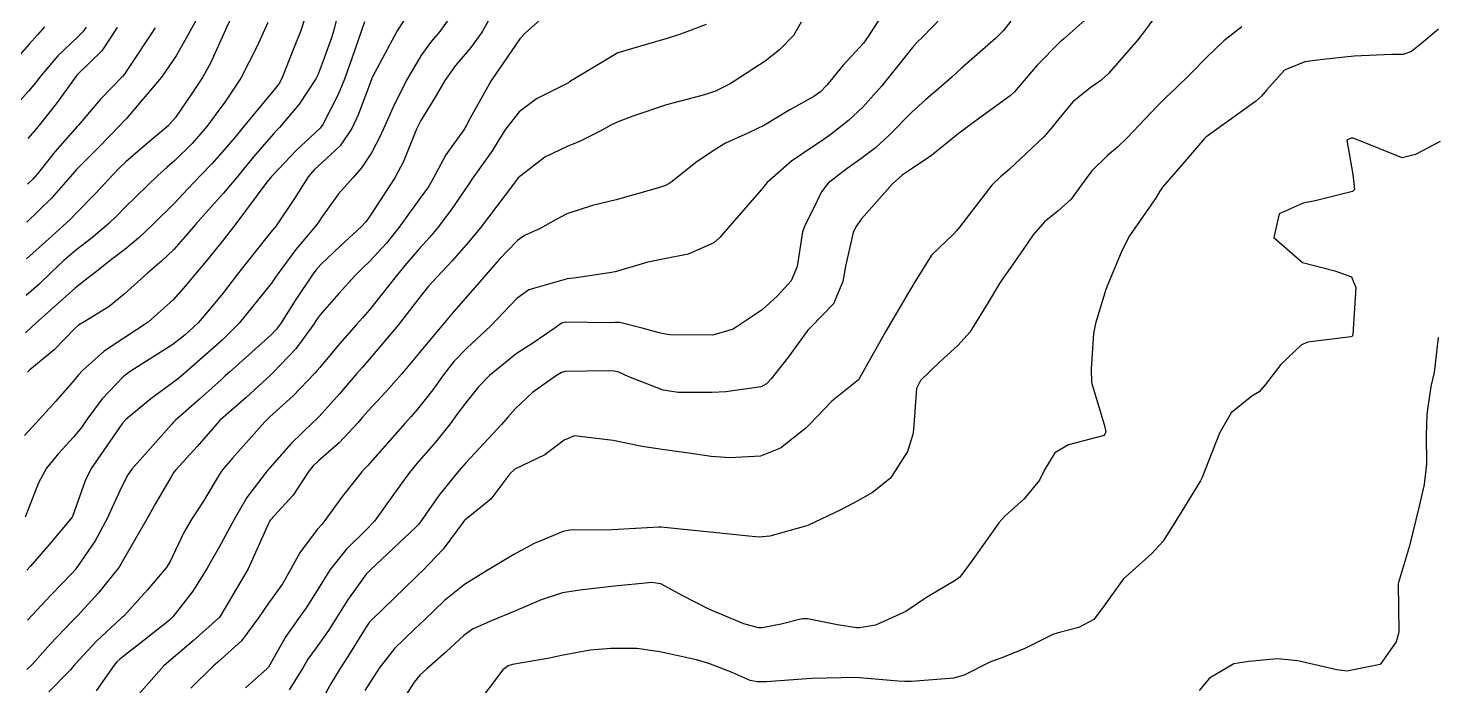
# Model space of a CAD drawing. Header units: metres. Extents: x 307586 to 320046, y 7427249 to 7434250.
# Drawn here: x 310795.9 to 310853.3, y 7432878 to 7432904.8 of the extents above; entities that cross this region are included whole.
import ezdxf

# ---------------------------------------------------------------- set-up
doc = ezdxf.new("R2010")
doc.units = ezdxf.units.M
doc.header["$MEASUREMENT"] = 0
doc.layers.add('Curvas de Nivel 1m', color=11, linetype='Continuous')
doc.layers.add('Curvas de Nivel 5m', color=15, linetype='Continuous')

msp = doc.modelspace()

# ---------------------------------------------------------------- linework, layer by layer
at = {"layer": 'Curvas de Nivel 1m', "flags": 128}
for points, elevation in [([(310804.649, 7432906.114), (310804.001, 7432904.77), (310803.982, 7432904.728), (310803.376, 7432903.369), (310803.048, 7432902.779), (310802.609, 7432902.131), (310801.946, 7432901.147), (310801.628, 7432900.795), (310800.714, 7432900.026), (310799.921, 7432899.343), (310799.653, 7432899.087), (310799.403, 7432898.825), (310798.68, 7432898.057), (310797.897, 7432897.246), (310797.699, 7432897.038), (310797.496, 7432896.844), (310796.647, 7432896.087), (310795.871, 7432895.385)], 732), ([(310803.094, 7432905.682), (310802.601, 7432904.784), (310802.382, 7432904.383), (310801.972, 7432903.659), (310801.372, 7432902.799), (310799.946, 7432901.113), (310799.806, 7432900.96), (310799.679, 7432900.823), (310798.815, 7432899.946), (310797.916, 7432899.029), (310797.825, 7432898.93), (310797.753, 7432898.842), (310796.89, 7432897.863), (310795.893, 7432896.877)], 733), ([(310808.714, 7432906.001), (310808.392, 7432904.716), (310808.299, 7432904.397), (310807.97, 7432903.458), (310807.763, 7432902.924), (310807.666, 7432902.723), (310806.989, 7432901.693), (310806.182, 7432900.738), (310806.062, 7432900.618), (310805.939, 7432900.484), (310805.129, 7432899.548), (310804.48, 7432898.761), (310803.906, 7432898.07), (310803.291, 7432897.384), (310802.755, 7432896.781), (310802.358, 7432896.313), (310801.878, 7432895.772), (310801.374, 7432895.293), (310800.802, 7432894.806), (310799.854, 7432893.951), (310799.237, 7432893.438), (310798.25, 7432892.836), (310797.997, 7432892.683), (310797.84, 7432892.543), (310796.998, 7432891.681), (310796.015, 7432890.858), (310795.916, 7432890.764)], 729), ([(310811.368, 7432905.303), (310810.985, 7432904.685), (310809.964, 7432902.78), (310809.939, 7432902.724), (310809.931, 7432902.7), (310809.389, 7432901.265), (310809.133, 7432900.708), (310808.654, 7432899.99), (310807.922, 7432899.309), (310807.606, 7432899.035), (310807.354, 7432898.726), (310806.793, 7432897.842), (310806.046, 7432896.738), (310805.98, 7432896.651), (310805.89, 7432896.537), (310805.088, 7432895.539), (310804.475, 7432894.761), (310803.855, 7432893.966), (310803.321, 7432893.303), (310802.864, 7432892.78), (310802.338, 7432892.285), (310801.834, 7432891.897), (310800.143, 7432890.815), (310799.952, 7432890.686), (310799.819, 7432890.576), (310798.962, 7432889.672), (310798.329, 7432888.835), (310798.111, 7432888.516), (310797.786, 7432888.112), (310797.176, 7432887.449), (310796.687, 7432886.851), (310796.366, 7432886.252), (310795.825, 7432884.859)], 727), ([(310813.245, 7432905.407), (310812.716, 7432904.663), (310812.382, 7432904.263), (310811.973, 7432903.705), (310811.365, 7432902.679), (310810.808, 7432901.543), (310810.429, 7432900.693), (310810.273, 7432900.36), (310809.928, 7432899.712), (310809.525, 7432899.098), (310809.182, 7432898.707), (310808.585, 7432898.034), (310807.896, 7432897.075), (310807.756, 7432896.86), (310807.658, 7432896.722), (310806.846, 7432895.762), (310806.089, 7432894.738), (310806, 7432894.6), (310805.86, 7432894.399), (310804.537, 7432892.76), (310803.836, 7432892.055), (310803.153, 7432891.454), (310802.379, 7432890.784), (310802.082, 7432890.524), (310801.816, 7432890.313), (310800.935, 7432889.674), (310799.909, 7432888.818), (310799.792, 7432888.687), (310799.025, 7432887.583), (310798.512, 7432886.833), (310798.262, 7432886.338), (310797.744, 7432884.883), (310797.729, 7432884.854), (310796.821, 7432883.76), (310796.031, 7432882.857), (310795.882, 7432882.698)], 726), ([(310817.156, 7432905.448), (310816.219, 7432904.618), (310815.98, 7432904.353), (310814.797, 7432902.637), (310813.948, 7432901.126), (310813.791, 7432900.805), (310813.69, 7432900.653), (310812.96, 7432899.627), (310812.451, 7432898.665), (310812.252, 7432898.325), (310811.905, 7432897.848), (310811.067, 7432896.682), (310810.547, 7432896.026), (310809.872, 7432895.291), (310809.569, 7432895.001), (310809.269, 7432894.706), (310808.596, 7432893.972), (310807.847, 7432893.1), (310807.685, 7432892.881), (310807.583, 7432892.723), (310806.843, 7432891.72), (310805.917, 7432890.739), (310805.868, 7432890.694), (310805.822, 7432890.649), (310804.823, 7432889.739), (310803.794, 7432888.831), (310803.759, 7432888.805), (310803.729, 7432888.771), (310802.823, 7432887.739), (310801.962, 7432886.788), (310801.879, 7432886.682), (310801.769, 7432886.5), (310801.137, 7432885.414), (310800.791, 7432884.804), (310799.724, 7432882.935), (310799.681, 7432882.862), (310799.654, 7432882.821), (310798.791, 7432881.75), (310797.968, 7432880.837), (310797.836, 7432880.703), (310797.699, 7432880.566), (310796.848, 7432879.686), (310796.116, 7432878.856), (310795.892, 7432878.636)], 724), ([(310830.885, 7432905.561), (310830.181, 7432904.457), (310829.98, 7432904.186), (310829.152, 7432903.287), (310828.496, 7432902.475), (310828.235, 7432902.202), (310827.958, 7432902.013), (310826.981, 7432901.461), (310825.946, 7432900.841), (310825.268, 7432900.51), (310824.36, 7432900.1), (310823.933, 7432899.849), (310823.145, 7432899.317), (310822.182, 7432898.547), (310822.028, 7432898.432), (310821.911, 7432898.372), (310821.634, 7432898.278), (310819.905, 7432897.796), (310818.935, 7432897.557), (310817.899, 7432897.228), (310817.491, 7432897.01), (310816.774, 7432896.611), (310816.168, 7432896.337), (310815.886, 7432896.141), (310815.142, 7432895.363), (310814.516, 7432894.64), (310813.855, 7432893.887), (310813.281, 7432893.223), (310812.801, 7432892.66), (310812.36, 7432892.142), (310811.831, 7432891.497), (310811.157, 7432890.68), (310810.529, 7432889.973), (310809.8, 7432889.186), (310809.568, 7432888.93), (310809.376, 7432888.704), (310808.618, 7432887.878), (310807.777, 7432887.151), (310807.55, 7432886.947), (310807.384, 7432886.724), (310806.74, 7432885.749), (310805.818, 7432884.739), (310805.784, 7432884.698), (310805.741, 7432884.591), (310804.912, 7432882.752), (310803.796, 7432880.861), (310803.735, 7432880.77), (310803.721, 7432880.751), (310803.702, 7432880.733), (310802.665, 7432879.804), (310801.676, 7432878.974), (310801.574, 7432878.892), (310801.465, 7432878.793), (310800.253, 7432877.405)], 721), ([(310835.993, 7432905.082), (310835.681, 7432904.691), (310835.379, 7432904.389), (310833.97, 7432903.148), (310833.583, 7432902.798), (310833.156, 7432902.418), (310832.51, 7432901.872), (310831.952, 7432901.373), (310831.046, 7432900.443), (310830.477, 7432899.91), (310829.929, 7432899.501), (310829.313, 7432899.075), (310828.55, 7432898.474), (310828.267, 7432898.119), (310827.902, 7432897.364), (310827.61, 7432896.769), (310827.505, 7432896.484), (310827.283, 7432895.074), (310827.033, 7432894.488), (310826.477, 7432893.874), (310825.851, 7432893.312), (310824.676, 7432892.517), (310823.84, 7432892.276), (310822.097, 7432892.291), (310821.841, 7432892.329), (310821.66, 7432892.371), (310820.959, 7432892.563), (310820.058, 7432892.79), (310819.845, 7432892.787), (310819.654, 7432892.773), (310817.845, 7432892.807), (310817.682, 7432892.764), (310817.454, 7432892.604), (310816.502, 7432891.948), (310815.832, 7432891.514), (310814.737, 7432890.636), (310814.29, 7432890.169), (310813.807, 7432889.558), (310813.416, 7432889.036), (310813.138, 7432888.657), (310812.536, 7432887.912), (310811.777, 7432887.036), (310811.476, 7432886.674), (310810.766, 7432885.676), (310810.058, 7432884.695), (310809.739, 7432884.358), (310808.9, 7432883.54), (310808.246, 7432882.715), (310808.041, 7432882.396), (310807.714, 7432881.867), (310807.271, 7432881.161), (310806.957, 7432880.727), (310806.439, 7432879.985), (310805.732, 7432878.739), (310805.709, 7432878.704), (310805.672, 7432878.664), (310804.799, 7432877.887)], 719), ([(310839.123, 7432905.222), (310838.152, 7432904.358), (310838.06, 7432904.282), (310837.981, 7432904.217), (310837.056, 7432903.286), (310836.29, 7432902.377), (310836.14, 7432902.199), (310835.959, 7432902.037), (310834.571, 7432901.023), (310833.944, 7432900.556), (310833.862, 7432900.493), (310833.768, 7432900.412), (310832.755, 7432899.597), (310831.922, 7432899.049), (310831.56, 7432898.794), (310831.17, 7432898.441), (310829.898, 7432897.018), (310829.668, 7432896.689), (310829.57, 7432896.463), (310829.256, 7432895.082), (310829.14, 7432894.467), (310828.768, 7432893.556), (310827.844, 7432892.603), (310827.78, 7432892.544), (310827.722, 7432892.481), (310826.928, 7432891.393), (310826.223, 7432890.496), (310826.032, 7432890.285), (310825.818, 7432890.166), (310824.377, 7432889.959), (310823.814, 7432889.942), (310822.425, 7432889.932), (310821.815, 7432890.031), (310820.424, 7432890.571), (310820.007, 7432890.76), (310819.825, 7432890.804), (310819.584, 7432890.824), (310817.825, 7432890.794), (310817.678, 7432890.748), (310817.432, 7432890.604), (310816.493, 7432889.933), (310815.803, 7432889.285), (310815.496, 7432888.926), (310815.234, 7432888.628), (310813.777, 7432887.072), (310813.582, 7432886.845), (310813.418, 7432886.654), (310812.679, 7432885.741), (310811.936, 7432884.668), (310811.851, 7432884.56), (310811.741, 7432884.441), (310809.876, 7432882.698), (310809.721, 7432882.53), (310808.95, 7432881.468), (310808.482, 7432880.712), (310808.183, 7432880.228), (310807.685, 7432879.526), (310807.345, 7432879.056), (310807.152, 7432878.725), (310806.578, 7432877.817)], 718), ([(310842, 7432905.43), (310841.525, 7432904.782), (310841.169, 7432904.322), (310839.969, 7432902.943), (310839.654, 7432902.656), (310839.203, 7432902.348), (310838.519, 7432901.792), (310837.95, 7432901.103), (310837.626, 7432900.683), (310837.33, 7432900.366), (310836.621, 7432899.685), (310835.923, 7432899.027), (310835.573, 7432898.73), (310835.209, 7432898.391), (310833.896, 7432896.679), (310833.779, 7432896.527), (310833.66, 7432896.412), (310832.761, 7432895.54), (310832.061, 7432894.428), (310831.99, 7432894.3), (310831.859, 7432894.083), (310830.899, 7432892.444), (310829.824, 7432890.52), (310829.799, 7432890.484), (310829.775, 7432890.46), (310828.692, 7432889.588), (310827.795, 7432888.65), (310827.715, 7432888.56), (310827.629, 7432888.482), (310826.604, 7432887.673), (310825.781, 7432887.343), (310824.535, 7432887.273), (310823.781, 7432887.326), (310822.862, 7432887.459), (310821.784, 7432887.617), (310820.959, 7432887.737), (310819.787, 7432887.981), (310818.211, 7432888.173), (310817.787, 7432887.988), (310816.995, 7432887.394), (310815.775, 7432886.804), (310815.566, 7432886.623), (310814.799, 7432885.593), (310813.744, 7432884.729), (310813.702, 7432884.692), (310813.675, 7432884.651), (310812.849, 7432883.542), (310812.011, 7432882.667), (310811.86, 7432882.53), (310811.72, 7432882.394), (310809.97, 7432880.696), (310809.84, 7432880.559), (310809.698, 7432880.359), (310809.063, 7432879.325), (310808.664, 7432878.71), (310808.29, 7432878.09), (310807.655, 7432876.922)], 717), ([(310798.308, 7432904.837), (310798.173, 7432904.646), (310797.979, 7432904.452), (310797.15, 7432903.669), (310796.463, 7432902.855), (310796.246, 7432902.571), (310795.957, 7432902.22), (310794.727, 7432900.878)], 736), ([(310796.604, 7432904.854), (310796.317, 7432904.52), (310795.976, 7432904.137), (310794.866, 7432902.876)], 737), ([(310809.644, 7432905.047), (310809.525, 7432904.705), (310809.126, 7432903.554), (310808.834, 7432902.711), (310808.58, 7432902.091), (310807.944, 7432900.861), (310807.888, 7432900.776), (310807.84, 7432900.721), (310806.857, 7432899.803), (310805.914, 7432898.806), (310805.882, 7432898.772), (310805.859, 7432898.741), (310805.674, 7432898.507), (310804.36, 7432896.763), (310804.155, 7432896.5), (310803.884, 7432896.151), (310803.27, 7432895.378), (310802.764, 7432894.781), (310802.35, 7432894.293), (310801.852, 7432893.716), (310800.832, 7432892.805), (310799.836, 7432892.15), (310799.033, 7432891.626), (310798.159, 7432890.837), (310797.999, 7432890.66), (310797.817, 7432890.438), (310797.063, 7432889.589), (310796.408, 7432888.854), (310796.114, 7432888.533), (310795.786, 7432888.179)], 728), ([(310805.707, 7432905.025), (310805.591, 7432904.746), (310805.261, 7432904.036), (310804.61, 7432902.76), (310803.953, 7432901.78), (310803.527, 7432901.194), (310803.221, 7432900.777), (310802.625, 7432900.09), (310801.922, 7432899.398), (310801.596, 7432899.117), (310801.241, 7432898.8), (310799.9, 7432897.497), (310799.564, 7432897.156), (310799.229, 7432896.827), (310798.506, 7432896.211), (310797.876, 7432895.728), (310797.39, 7432895.325), (310796.894, 7432894.85), (310796.37, 7432894.343), (310795.853, 7432893.888)], 731), ([(310801.114, 7432904.803), (310799.965, 7432903.064), (310799.866, 7432902.919), (310799.782, 7432902.822), (310798.888, 7432901.897), (310797.995, 7432900.839), (310797.968, 7432900.814), (310797.942, 7432900.782), (310797.027, 7432899.748), (310796.32, 7432898.856), (310796.133, 7432898.636), (310795.909, 7432898.435)], 734), ([(310823.578, 7432904.945), (310822.532, 7432904.545), (310821.981, 7432904.368), (310821.736, 7432904.31), (310819.975, 7432903.793), (310818.007, 7432902.6), (310817.98, 7432902.583), (310817.963, 7432902.571), (310816.663, 7432901.906), (310815.951, 7432901.387), (310815.368, 7432900.629), (310814.818, 7432899.748), (310814.041, 7432898.648), (310813.911, 7432898.462), (310813.179, 7432897.379), (310812.641, 7432896.663), (310812.295, 7432896.258), (310811.88, 7432895.801), (310811.355, 7432895.194), (310810.934, 7432894.684), (310809.849, 7432893.311), (310809.571, 7432892.978), (310809.324, 7432892.705), (310808.623, 7432891.924), (310807.825, 7432890.963), (310807.716, 7432890.829), (310807.626, 7432890.722), (310806.74, 7432889.799), (310805.796, 7432888.941), (310805.689, 7432888.847), (310805.584, 7432888.743), (310804.269, 7432887.254), (310803.847, 7432886.769), (310803.815, 7432886.727), (310803.771, 7432886.649), (310803.06, 7432885.47), (310802.613, 7432884.781), (310802.289, 7432884.233), (310801.725, 7432883.047), (310801.568, 7432882.792), (310800.791, 7432881.881), (310799.835, 7432880.818), (310799.765, 7432880.756), (310799.701, 7432880.701), (310798.72, 7432879.797), (310797.829, 7432878.838), (310797.76, 7432878.751), (310797.671, 7432878.629), (310796.785, 7432877.726)], 723), ([(310827.444, 7432905.032), (310827.131, 7432904.489), (310826.566, 7432903.905), (310825.972, 7432903.443), (310824.551, 7432902.521), (310823.96, 7432902.226), (310823.499, 7432902.075), (310821.954, 7432901.662), (310820.588, 7432901.209), (310819.947, 7432900.961), (310819.692, 7432900.836), (310819.251, 7432900.587), (310818.378, 7432900.154), (310817.934, 7432899.982), (310816.998, 7432899.538), (310815.914, 7432898.695), (310815.882, 7432898.652), (310815.859, 7432898.621), (310815.714, 7432898.426), (310814.361, 7432896.643), (310814.151, 7432896.384), (310813.884, 7432896.065), (310813.227, 7432895.302), (310812.621, 7432894.662), (310812.258, 7432894.267), (310811.854, 7432893.751), (310811.021, 7432892.682), (310809.829, 7432891.271), (310809.563, 7432890.965), (310809.336, 7432890.705), (310808.634, 7432889.889), (310807.796, 7432888.957), (310807.679, 7432888.837), (310807.555, 7432888.722), (310806.653, 7432887.862), (310805.774, 7432886.851), (310805.68, 7432886.741), (310804.853, 7432885.657), (310804.338, 7432884.761), (310803.732, 7432883.634), (310803.411, 7432883.088), (310803.233, 7432882.775), (310802.656, 7432881.838), (310801.843, 7432880.789), (310801.773, 7432880.718), (310801.701, 7432880.658), (310800.662, 7432879.831), (310799.677, 7432879.059), (310799.548, 7432878.948), (310799.443, 7432878.822), (310798.719, 7432877.773)], 722), ([(310845.406, 7432904.854), (310844.676, 7432904.28), (310843.976, 7432903.609), (310843.325, 7432902.941), (310842.675, 7432902.303), (310842.306, 7432901.96), (310841.956, 7432901.613), (310840.735, 7432900.328), (310840.331, 7432899.94), (310839.932, 7432899.601), (310839.291, 7432898.978), (310838.832, 7432898.351), (310838.444, 7432897.818), (310837.903, 7432897.329), (310837.367, 7432896.897), (310836.898, 7432896.37), (310836.493, 7432895.765), (310835.87, 7432894.867), (310835.667, 7432894.581), (310835.533, 7432894.385), (310835.068, 7432893.605), (310834.317, 7432892.403), (310833.837, 7432891.868), (310833.076, 7432891.172), (310832.314, 7432890.425), (310832.149, 7432890.096), (310832.025, 7432888.428), (310831.998, 7432888.221), (310831.784, 7432887.532), (310831.09, 7432886.44), (310830.352, 7432885.864), (310829.759, 7432885.524), (310829.063, 7432885.157), (310827.744, 7432884.522), (310827.716, 7432884.508), (310827.624, 7432884.481), (310826.162, 7432884.072), (310825.738, 7432884.033), (310825.305, 7432884.073), (310823.74, 7432884.245), (310821.856, 7432884.435), (310821.742, 7432884.451), (310821.64, 7432884.45), (310819.74, 7432884.337), (310818.02, 7432884.318), (310817.74, 7432884.274), (310816.563, 7432883.784), (310815.73, 7432883.325), (310814.579, 7432882.637), (310813.717, 7432882.105), (310812.908, 7432881.461), (310812.094, 7432880.666), (310811.892, 7432880.476), (310811.697, 7432880.3), (310810.874, 7432879.493), (310810.248, 7432878.691), (310809.664, 7432877.79)], 716), ([(310853.482, 7432900.175), (310852.477, 7432899.643), (310851.933, 7432899.503), (310850.182, 7432900.216), (310850.009, 7432900.284), (310849.944, 7432900.302), (310849.859, 7432900.306), (310849.678, 7432900.223), (310849.922, 7432898.832), (310849.997, 7432898.219), (310849.912, 7432898.138), (310848.394, 7432897.749), (310847.907, 7432897.652), (310846.931, 7432897.222), (310846.706, 7432896.252), (310847.878, 7432895.243), (310849.197, 7432894.902), (310849.869, 7432894.654), (310850.048, 7432894.217), (310849.922, 7432892.297), (310849.896, 7432892.219), (310849.843, 7432892.201), (310848.091, 7432891.987), (310847.839, 7432891.877), (310846.995, 7432891.085), (310846.353, 7432890.255), (310846.106, 7432889.969), (310845.816, 7432889.788), (310844.964, 7432889.114), (310844.5, 7432888.279), (310843.774, 7432886.441), (310843.726, 7432886.338), (310843.694, 7432886.291), (310842.96, 7432885.092), (310842.475, 7432884.303), (310842.185, 7432883.859), (310841.734, 7432883.378), (310840.569, 7432882.327), (310839.711, 7432881.129), (310839.371, 7432880.678), (310838.764, 7432880.349), (310837.917, 7432880.141), (310837.698, 7432880.063), (310836.566, 7432879.495), (310835.684, 7432879.143), (310835.135, 7432878.934), (310834.088, 7432878.404), (310833.672, 7432878.283), (310831.944, 7432878.153), (310831.67, 7432878.15), (310831.402, 7432878.166), (310829.671, 7432878.311), (310827.879, 7432878.27), (310827.671, 7432878.255), (310826.027, 7432878.139), (310825.669, 7432878.137), (310825.362, 7432878.197), (310824.634, 7432878.516), (310823.678, 7432878.892), (310823.176, 7432879.039), (310821.685, 7432879.359), (310820.748, 7432879.503), (310819.687, 7432879.504), (310818.848, 7432879.425), (310817.682, 7432879.213), (310817.185, 7432879.1), (310815.676, 7432878.848), (310815.505, 7432878.793), (310815.285, 7432878.626), (310814.152, 7432877.136)], 714), ([(310853.4, 7432892.174), (310853.247, 7432890.757), (310853.11, 7432890.177), (310852.937, 7432889.047), (310852.919, 7432888.179), (310852.933, 7432887.027), (310852.838, 7432886.179), (310852.634, 7432885.307), (310852.365, 7432884.184), (310852.233, 7432883.69), (310851.786, 7432882.189), (310851.779, 7432882.133), (310851.797, 7432880.189), (310851.786, 7432880.105), (310851.697, 7432879.773), (310851.04, 7432878.842), (310849.678, 7432878.569), (310849.273, 7432878.63), (310847.684, 7432878.999), (310846.859, 7432879.074), (310845.684, 7432878.966), (310845.078, 7432878.873), (310844.089, 7432878.284), (310843.668, 7432877.784)], 713)]:
    msp.add_lwpolyline(points, dxfattribs=dict(at, elevation=elevation))
at = {"layer": 'Curvas de Nivel 5m', "flags": 128}
for points, elevation in [([(310807.29, 7432905.431), (310807.062, 7432904.729), (310806.756, 7432903.951), (310806.283, 7432902.737), (310806.166, 7432902.533), (310805.958, 7432902.272), (310804.706, 7432900.759), (310804.361, 7432900.339), (310803.929, 7432899.826), (310803.431, 7432899.264), (310802.968, 7432898.779), (310802.451, 7432898.241), (310801.902, 7432897.664), (310801.042, 7432896.803), (310800.449, 7432896.247), (310799.877, 7432895.769), (310799.342, 7432895.354), (310798.667, 7432894.832), (310798.215, 7432894.481), (310797.856, 7432894.187), (310797.143, 7432893.554), (310796.358, 7432892.855), (310796.086, 7432892.612), (310795.838, 7432892.37)], 730), ([(310814.994, 7432905.639), (310814.441, 7432904.643), (310813.976, 7432904.005), (310813.352, 7432903.273), (310812.922, 7432902.66), (310812.571, 7432902.05), (310811.946, 7432901.028), (310811.773, 7432900.673), (310811.244, 7432899.359), (310810.888, 7432898.685), (310809.898, 7432897.165), (310809.704, 7432896.893), (310809.528, 7432896.704), (310808.676, 7432895.917), (310807.869, 7432895.157), (310807.662, 7432894.926), (310807.51, 7432894.724), (310806.851, 7432893.732), (310806.222, 7432892.736), (310806.062, 7432892.517), (310805.838, 7432892.287), (310804.144, 7432890.765), (310803.976, 7432890.612), (310803.818, 7432890.473), (310802.919, 7432889.666), (310801.93, 7432888.789), (310801.86, 7432888.721), (310801.791, 7432888.644), (310800.165, 7432886.814), (310800.003, 7432886.583), (310799.762, 7432886.108), (310799.352, 7432885.221), (310799.177, 7432884.826), (310798.674, 7432883.89), (310797.958, 7432882.838), (310797.854, 7432882.706), (310797.72, 7432882.561), (310796.875, 7432881.685), (310796.104, 7432880.856), (310795.909, 7432880.648)], 725), ([(310833.171, 7432905.242), (310832.392, 7432904.426), (310832.179, 7432904.23), (310831.979, 7432904.008), (310830.736, 7432902.448), (310829.954, 7432901.568), (310829.379, 7432901.035), (310828.666, 7432900.473), (310828.244, 7432900.171), (310827.935, 7432899.965), (310827.049, 7432899.365), (310826.053, 7432898.499), (310825.992, 7432898.419), (310825.911, 7432898.306), (310824.365, 7432896.523), (310824.148, 7432896.267), (310823.886, 7432896.039), (310822.843, 7432895.576), (310821.875, 7432895.388), (310821.189, 7432895.245), (310819.867, 7432894.859), (310819.636, 7432894.813), (310818.178, 7432894.597), (310817.894, 7432894.568), (310817.863, 7432894.558), (310816.35, 7432894.123), (310815.854, 7432893.775), (310814.785, 7432892.636), (310813.834, 7432891.759), (310813.285, 7432891.199), (310812.868, 7432890.66), (310812.431, 7432890.047), (310811.802, 7432889.253), (310811.53, 7432888.941), (310811.292, 7432888.678), (310809.775, 7432886.946), (310809.655, 7432886.82), (310809.543, 7432886.702), (310808.752, 7432885.716), (310808.037, 7432884.717), (310807.907, 7432884.552), (310807.739, 7432884.363), (310807.028, 7432883.429), (310806.649, 7432882.731), (310806.313, 7432882.138), (310805.709, 7432881.299), (310805.333, 7432880.746), (310804.63, 7432879.814), (310803.675, 7432878.939), (310803.581, 7432878.864), (310803.483, 7432878.772), (310802.57, 7432877.875)], 720), ([(310799.57, 7432904.824), (310798.937, 7432903.866), (310797.964, 7432902.915), (310797.924, 7432902.88), (310797.894, 7432902.841), (310797.089, 7432901.711), (310796.409, 7432900.855), (310796.194, 7432900.603), (310795.934, 7432900.288)], 735), ([(310853.417, 7432904.75), (310852.745, 7432904.182), (310852.321, 7432903.846), (310851.978, 7432903.723), (310851.503, 7432903.722), (310849.977, 7432903.654), (310848.699, 7432903.51), (310847.975, 7432903.419), (310847.14, 7432903.08), (310846.389, 7432902.256), (310846.204, 7432902.014), (310845.958, 7432901.798), (310844.183, 7432900.524), (310843.943, 7432900.345), (310843.912, 7432900.322), (310843.885, 7432900.291), (310842.983, 7432899.243), (310842.175, 7432898.307), (310842.068, 7432898.151), (310841.909, 7432897.893), (310840.823, 7432896.326), (310840.507, 7432895.707), (310839.936, 7432894.339), (310839.861, 7432894.131), (310839.436, 7432892.755), (310839.357, 7432892.345), (310839.268, 7432890.906), (310839.277, 7432890.345), (310839.797, 7432888.631), (310839.855, 7432888.339), (310839.791, 7432888.19), (310838.343, 7432887.799), (310837.784, 7432887.475), (310837.364, 7432886.777), (310837.155, 7432886.366), (310836.539, 7432885.594), (310835.751, 7432884.897), (310835.503, 7432884.627), (310835.335, 7432884.386), (310834.412, 7432883.082), (310833.907, 7432882.407), (310833.721, 7432882.268), (310832.555, 7432881.581), (310831.709, 7432881.005), (310830.479, 7432880.448), (310829.82, 7432880.34), (310829.701, 7432880.346), (310828.926, 7432880.468), (310827.705, 7432880.711), (310827.48, 7432880.707), (310826.628, 7432880.491), (310825.859, 7432880.34), (310825.701, 7432880.347), (310825.112, 7432880.509), (310824.105, 7432880.923), (310823.709, 7432881.093), (310822.596, 7432881.66), (310821.719, 7432882.131), (310821.356, 7432882.192), (310819.717, 7432882.022), (310818.428, 7432881.88), (310817.715, 7432881.761), (310816.844, 7432881.476), (310815.707, 7432880.991), (310814.848, 7432880.633), (310814.056, 7432880.286), (310813.694, 7432880.028), (310812.974, 7432879.367), (310812.186, 7432878.665), (310811.92, 7432878.418), (310811.667, 7432878.125), (310810.747, 7432876.684)], 715)]:
    msp.add_lwpolyline(points, dxfattribs=dict(at, elevation=elevation))

doc.saveas('drawing.dxf')
